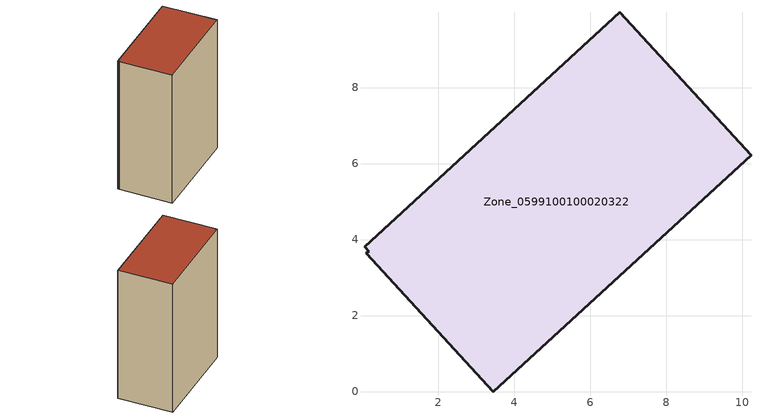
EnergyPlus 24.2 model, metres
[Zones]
Zone_0599100100020322
 floor ground (C_G): 0.06,3.81 6.78,9.97 10.23,6.22 3.45,0 0.11,3.63 0.18,3.69 z3.29
 wall outside (C_F): 10.23,6.22 6.78,9.97 0.06,3.81 0.18,3.69 0.11,3.63 3.45,0 10.23,6.22 z3.29:16.36
 roof outside (C_R): 6.78,9.97 0.06,3.81 0.18,3.69 0.11,3.63 3.45,0 10.23,6.22 z16.36
[BUILDING]
Pand.0599100100020322: North Axis=0; Terrain=City; Loads Convergence Tolerance Value=0.04; Temperature Convergence Tolerance Value=0.4; Solar Distribution=FullExterior; Maximum Number of Warmup Days=25; Minimum Number of Warmup Days=1
[Site:Location]
Rotterdam.The.Hague.AP_ZH_NLD Design_Conditions: Latitude=51.96; Longitude=4.45; Time Zone=1; Elevation=-4.5
[SITE:GROUNDTEMPERATURE:BUILDINGSURFACE]
18, 18, 18, 18, 18, 18, 18, 18, 18, 18, 18, 18
[MATERIAL] Thermal Absorptance=0.9; Solar Absorptance=0.7; Visible Absorptance=0.7
Name | Roughness | Thickness | Conductivity | Density | Specific Heat
G.TI.2015-2018 | MediumSmooth | 0.15 | 0.0428571 | 540 | 1210
F.TI.2015-2018 | Rough | 0.3 | 0.0666667 | 1920 | 840
R.TI.2015-2018 | MediumRough | 0.2 | 0.0333333 | 1500 | 1000
[CONSTRUCTION]
C_G: G.TI.2015-2018
C_F: F.TI.2015-2018
C_R: R.TI.2015-2018
[ZONE]
Zone_0599100100020322: Type=1; Multiplier=1; Ceiling Height=Autocalculate; Volume=Autocalculate; Floor Area=autocalculate; Part of Total Floor Area=Yes
[ZONEINFILTRATION:DESIGNFLOWRATE]
Infil_Zone_0599100100020322: Zone or ZoneList or Space or SpaceList=Zone_0599100100020322; Schedule=AlwaysOn; Design Flow Rate Calculation Method=Flow/Area; Flow Rate per Floor Area=0.0015; Constant Term Coefficient=1; Temperature Term Coefficient=0; Velocity Term Coefficient=0; Velocity Squared Term Coefficient=0
[HVACTEMPLATE:ZONE:IDEALLOADSAIRSYSTEM]
Zone_0599100100020322: Maximum Heating Supply Air Temperature=50; Minimum Cooling Supply Air Temperature=13; Maximum Heating Supply Air Humidity Ratio=0.0156; Minimum Cooling Supply Air Humidity Ratio=0.0077; Heating Limit=NoLimit; Cooling Limit=NoLimit; Dehumidification Control Type=ConstantSensibleHeatRatio; Cooling Sensible Heat Ratio=0.7; Dehumidification Setpoint=60; Humidification Control Type=None; Humidification Setpoint=30; Outdoor Air Method=None; Outdoor Air Flow Rate per Person=0.00944; Outdoor Air Flow Rate per Zone Floor Area=0; Outdoor Air Flow Rate per Zone=0; Demand Controlled Ventilation Type=None; Outdoor Air Economizer Type=NoEconomizer; Heat Recovery Type=None; Sensible Heat Recovery Effectiveness=0.7; Latent Heat Recovery Effectiveness=0.65
[ZONECONTROL:THERMOSTAT]
ThermostatControl_Zone_0599100100020322: Zone or ZoneList=Zone_0599100100020322; Control Type Schedule=DualSetpointControlType; Control 1=Thermostat_Zone_0599100100020322; Temperature Difference Between Cutout And Setpoint=0
[THERMOSTATSETPOINT:DUALSETPOINT]
Thermostat_Zone_0599100100020322: Heating Setpoint Temperature Schedule=HeatingSetpoint_Zone_0599100100020322; Cooling Setpoint Temperature Schedule=CoolingSetpoint_Zone_0599100100020322
[SCHEDULE:COMPACT]
HeatingSetpoint_Zone_0599100100020322: Through: 12/31, For: AllDays, Until: 24:00, 21
CoolingSetpoint_Zone_0599100100020322: Through: 12/31, For: AllDays, Until: 24:00, 24
DualSetpointControlType: Through: 12/31, For: AllDays, Until: 24:00, 4
AlwaysOn: Through: 12/31, For: AllDays, Until: 24:00, 1
